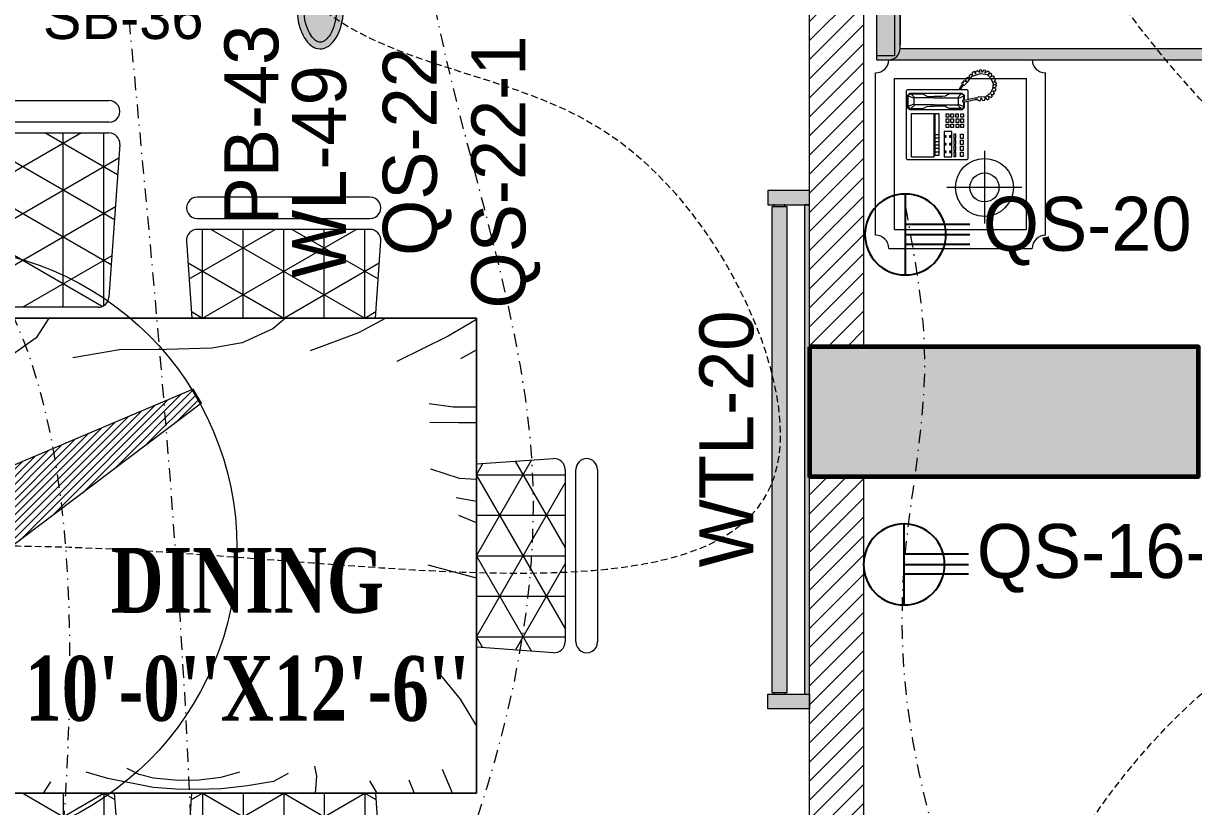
# Model space of a CAD drawing. Header units: inches. Extents: x 109699 to 44449955, y -10987 to 15824140.
# Drawn here: x 196299.9 to 196408.2, y -3519.6 to -3447 of the extents above; entities that cross this region are included whole.
import ezdxf

# ---------------------------------------------------------------- set-up
doc = ezdxf.new("R2010")
doc.units = ezdxf.units.IN
doc.header["$LTSCALE"] = 5
doc.header["$MEASUREMENT"] = 0
doc.linetypes.add('DASHDOT', pattern=[1, 0.5, -0.25, 0, -0.25])
doc.linetypes.add('DASHED2', pattern=[0.375, 0.25, -0.125])
doc.layers.get('0').update_dxf_attribs({"color": 123})
for name, color, linetype, lineweight in [('@NORMAL', 7, 'Continuous', 5), ('AC In', 244, 'DASHED2', 30), ('cloumn', 253, 'Continuous', 60), ('E-CF-Ceiling-Fan', 30, 'Continuous', 13), ('E-Con-Point', 5, 'DASHED2', 13), ('E-PB-Socket-5A', 203, 'Continuous', 13), ('E-QS-Socket-15A', 1, 'Continuous', 9), ('E-SB-Switch-Board', 106, 'Continuous', 18), ('E-WL-Wall-Light', 232, 'Continuous', 15), ('E-WTL-Wall-Tube-Light', 6, 'Continuous', 15), ('ha', 252, 'Continuous', 5), ('QS For edit', 139, 'Continuous', 35), ('SB', 1, 'DASHDOT', 20), ('WALL-1', 8, 'Continuous', 9)]:
    doc.layers.add(name, color=color, linetype=linetype, lineweight=lineweight)
doc.layers.add('FURNITUR', color=7, linetype='Continuous', lineweight=5, true_color=0xe8e8e8)
doc.layers.add('T', color=8, linetype='Continuous')
doc.styles.get("Standard").update_dxf_attribs({"font": 'times.ttf'})
doc.styles.add('style2', font='ARIALN.TTF', dxfattribs={"width": 0.75, "height": 3})

# ---------------------------------------------------------------- blocks, each defined once
blk = doc.blocks.new('coloumn-01')
at = {"layer": 'ha'}
h = blk.add_hatch(dxfattribs=at)
h.set_pattern_fill('AR-CONC', color=256, scale=0.5)
h.set_pattern_definition([(50, (0, 0), (3.586300913, -0.313760675), [0.375, -4.125]), (355, (0, 0), (-0.693756668, 3.7609606685), [0.3, -3.3]), (100.45144446, (0.299, -0.026), (2.8925442336, 3.447199955), [0.31870096, -3.50571056]), (46.1842, (0, 1), (5.336206653, -0.827596404), [0.5625, -6.1875]), (96.6356355, (0.4447, 0.931), (4.673309728, 4.870593004), [0.47805171, -5.2585688]), (351.184164, (0, 1), (4.673309725, 4.870593001), [0.45, -4.950000005]), (21, (0.5, 0.75), (2.9845352606, -2.0130944533), [0.375, -4.125]), (326, (0.5, 0.75), (1.2165766596, 3.625750225), [0.3, -3.3]), (71.45144474, (0.7487, 0.5822), (4.2011118836, 1.612655764), [0.31870095, -3.50571056]), (37.5, (0, 0), (0.0607992766, 1.66446926916), [0, -3.26, 0, -3.35, 0, -3.3125]), (7.5, (0, 0), (1.3153476872, 1.9720585594), [0, -1.91, 0, -3.185, 0, -1.2625]), (327.5, (-1.115, 0), (2.66911218086, -0.1127743587), [0, -1.25, 0, -3.9, 0, -5.175]), (317.5, (-1.615, 0), (2.9159308467, 0.5005249117), [0, -1.625, 0, -2.59, 0, -3.675])])
h.paths.add_polyline_path([(32128.45, -2546319.05), (32092.45, -2546319.05), (32092.45, -2546331.05), (32128.45, -2546331.05)])
h.paths.add_polyline_path([(32128.45, -2546617.13), (32098.45, -2546617.13), (32098.45, -2546629.13), (32128.45, -2546629.13)])
h.paths.add_polyline_path([(31978.52, -2546605.13), (31966.52, -2546605.13), (31966.52, -2546635.13), (31978.52, -2546635.13)])
h.paths.add_polyline_path([(31821.2, -2546605.13), (31809.2, -2546605.13), (31809.2, -2546635.13), (31821.2, -2546635.13)])
h.paths.add_polyline_path([(31689.2, -2546611.13), (31677.2, -2546611.13), (31677.2, -2546635.13), (31689.2, -2546635.13)])
h.paths.add_polyline_path([(31417.2, -2546611.13), (31405.2, -2546611.13), (31405.2, -2546635.13), (31417.2, -2546635.13)])
h.paths.add_polyline_path([(31435.2, -2546415.35), (31405.2, -2546415.35), (31405.2, -2546427.35), (31435.2, -2546427.35)])
h.paths.add_polyline_path([(31633.75, -2546415.35), (31603.75, -2546415.35), (31603.75, -2546427.35), (31633.75, -2546427.35)])
h.paths.add_polyline_path([(31821.2, -2546319.05), (31809.2, -2546319.05), (31809.2, -2546349.05), (31821.2, -2546349.05)])
h.paths.add_polyline_path([(31996.52, -2546319.05), (31966.52, -2546319.05), (31966.52, -2546331.05), (31996.52, -2546331.05)])
h.paths.add_polyline_path([(31581.75, -2546291.05), (31541.75, -2546291.05), (31541.75, -2546301.05), (31581.75, -2546301.05)])
h.paths.add_polyline_path([(31485.75, -2546261.05), (31475.75, -2546261.05), (31475.75, -2546301.05), (31485.75, -2546301.05)])
h.paths.add_polyline_path([(31581.75, -2546206.05), (31521.75, -2546206.05), (31521.75, -2546216.05), (31581.75, -2546216.05)])
h.paths.add_polyline_path([(31435.2, -2546206.05), (31405.2, -2546206.05), (31405.2, -2546218.05), (31435.2, -2546218.05)])
h.paths.add_polyline_path([(31435.2, -2546094.05), (31405.2, -2546094.05), (31405.2, -2546106.05), (31435.2, -2546106.05)])
h.paths.add_polyline_path([(31583.75, -2546094.05), (31547.75, -2546094.05), (31547.75, -2546106.05), (31583.75, -2546106.05)])
h.paths.add_polyline_path([(31775.41, -2546094.05), (31763.41, -2546094.05), (31763.41, -2546124.05), (31775.41, -2546124.05)])
h.paths.add_polyline_path([(32059.8, -2546094.05), (32047.8, -2546094.05), (32047.8, -2546124.05), (32059.8, -2546124.05)])
h.paths.add_polyline_path([(32058.07, -2545913.63), (32028.07, -2545913.63), (32028.07, -2545925.63), (32058.07, -2545925.63)])
h.paths.add_polyline_path([(32048.07, -2545722.71), (32036.07, -2545722.71), (32036.07, -2545746.71), (32048.07, -2545746.71)])
h.paths.add_polyline_path([(31799.41, -2545913.63), (31763.41, -2545913.63), (31763.41, -2545925.63), (31799.41, -2545925.63)])
h.paths.add_polyline_path([(31591.54, -2545945.05), (31561.31, -2545945.05), (31561.31, -2545957.05), (31591.54, -2545957.05)])
h.paths.add_polyline_path([(31435.2, -2545945.05), (31405.2, -2545945.05), (31405.2, -2545957.05), (31435.2, -2545957.05)])
h.paths.add_polyline_path([(31429.2, -2545715.38), (31405.2, -2545715.38), (31405.2, -2545727.38), (31429.2, -2545727.38)])
h.paths.add_polyline_path([(31605.54, -2545715.38), (31581.54, -2545715.38), (31581.54, -2545727.38), (31605.54, -2545727.38)])
h.paths.add_polyline_path([(31775.41, -2545711.61), (31763.41, -2545711.61), (31763.41, -2545735.61), (31775.41, -2545735.61)])
at = {"layer": 'cloumn', "elevation": -16.7}
blk.add_lwpolyline([(31763.41, -2545913.63), (31763.41, -2545925.63), (31799.41, -2545925.63), (31799.41, -2545913.63)], close=True, dxfattribs=at)
blk = doc.blocks.new('vfdcx')
at = {"layer": 'FURNITUR', "lineweight": 0}
for points in [[(104135, -19120.3), (104970, -19120.3, 0.414214), (105000, -19090.3), (105000, -19090.3), (105000, -19058.5), (104983.9, -19058.5), (104983.9, -19105.3), (103280, -19105.3), (103280, -19058.5), (103270, -19058.5), (103270, -19090.3, 0.414215), (103300, -19120.3), (103300, -19120.3)], [(103280, -19058.5), (103280, -19105.3), (104983.9, -19105.3), (104983.9, -19058.5)]]:
    blk.add_hatch(color=256, dxfattribs=at).paths.add_polyline_path(points)
at = {"layer": 'FURNITUR'}
blk.add_hatch(color=256, dxfattribs=at).paths.add_polyline_path([(103350, -21058.5, -0.414214), (103300, -21008.5), (103300, -19120.3, -0.414214), (103270, -19090.3), (103270, -19470.3), (103270, -21088.5), (105000, -21088.5), (105000, -19470.9, 0.000054), (105000, -19470.9), (105000, -19090.9, -0.407651), (104970, -19120.3), (104970, -19700.2), (104974.8, -19698.6), (104970, -19701.1), (104970, -21008.5, -0.414214), (104920, -21058.5)])
for p, q in [((102805, -19055.3), (103235, -19055.3)), ((103270, -19058.5), (103270, -21088.5)), ((103280, -19105.3), (103280, -19058.5)), ((102770, -19090.3), (102770, -19470.3)), ((103270, -19090.3), (103270, -19470.3)), ((102820, -19105.3), (103220, -19105.3)), ((102820, -19105.3), (102820, -19455.3)), ((103220, -19105.3), (103220, -19455.3)), ((103300, -19120.3), (103300, -21008.5)), ((103007.7, -19137.3), (103005.4, -19139.6)), ((103005.4, -19139.6), (103005.4, -19297.3)), ((103007.7, -19137.3), (103188.3, -19137.3)), ((103012.3, -19149.9), (103012.3, -19210.5)), ((103126.6, -19149.9), (103012.3, -19149.9)), ((103126.6, -19210.5), (103126.6, -19149.9)), ((103136.9, -19146.5), (103141.5, -19140.8)), ((103136.9, -19284.8), (103136.9, -19146.5)), ((103141.5, -19144.2), (103140.3, -19148.8)), ((103140.3, -19148.8), (103140.3, -19179.6)), ((103140.3, -19148.8), (103150.6, -19159)), ((103141.5, -19140.8), (103175.8, -19140.8)), ((103146, -19141.9), (103141.5, -19144.2)), ((103146, -19141.9), (103173.5, -19141.9)), ((103151.8, -19156.8), (103146, -19141.9)), ((103150.6, -19159), (103151.8, -19156.8)), ((103167.8, -19156.8), (103151.8, -19156.8)), ((103167.8, -19156.8), (103173.5, -19141.9)), ((103168.9, -19159), (103167.8, -19156.8)), ((103179.2, -19148.8), (103168.9, -19159)), ((103173.5, -19141.9), (103178, -19144.2)), ((103175.8, -19140.8), (103181.5, -19146.5)), ((103178, -19144.2), (103179.2, -19148.8)), ((103179.2, -19148.8), (103179.2, -19179.6)), ((103181.5, -19146.5), (103181.5, -19283.6)), ((103188.3, -19137.3), (103190.6, -19139.6)), ((103190.6, -19139.6), (103190.6, -19297.3)), ((103140.3, -19179.6), (103142.6, -19185.3)), ((103142.6, -19185.3), (103146, -19191)), ((103150.6, -19210.5), (103150.6, -19159)), ((103168.9, -19210.5), (103168.9, -19159)), ((103176.9, -19185.3), (103173.5, -19191)), ((103179.2, -19179.6), (103176.9, -19185.3)), ((103012.3, -19210.5), (103126.6, -19210.5)), ((103016.9, -19212.8), (103016.9, -19224.2)), ((103126.6, -19212.8), (103016.9, -19212.8)), ((103026, -19212.8), (103026, -19224.2)), ((103035.2, -19212.8), (103035.2, -19224.2)), ((103044.3, -19212.8), (103044.3, -19224.2)), ((103053.5, -19212.8), (103053.5, -19224.2)), ((103062.6, -19212.8), (103062.6, -19224.2)), ((103071.7, -19212.8), (103071.7, -19224.2)), ((103126.6, -19224.2), (103126.6, -19212.8)), ((103146, -19191), (103147.2, -19199.1)), ((103147.2, -19199.1), (103147.2, -19210.5)), ((103147.2, -19232.2), (103147.2, -19210.5)), ((103150.6, -19210.5), (103150.6, -19272.2)), ((103168.9, -19210.5), (103168.9, -19272.2)), ((103173.5, -19191), (103172.3, -19199.1)), ((103172.3, -19199.1), (103172.3, -19210.5)), ((103172.3, -19232.2), (103172.3, -19210.5)), ((102931.5, -19442.7), (102931.5, -19244.6)), ((103012.3, -19236.8), (103012.3, -19257.3)), ((103079.7, -19236.8), (103012.3, -19236.8)), ((103016.9, -19224.2), (103126.6, -19224.2)), ((103023.7, -19239.1), (103023.7, -19242.5)), ((103027.2, -19239.1), (103023.7, -19239.1)), ((103023.7, -19242.5), (103027.2, -19242.5)), ((103027.2, -19242.5), (103027.2, -19239.1)), ((103047.7, -19239.1), (103044.3, -19239.1)), ((103044.3, -19239.1), (103044.3, -19242.5)), ((103044.3, -19242.5), (103047.7, -19242.5)), ((103047.7, -19242.5), (103047.7, -19239.1)), ((103068.3, -19239.1), (103064.9, -19239.1)), ((103064.9, -19239.1), (103064.9, -19242.5)), ((103064.9, -19242.5), (103068.3, -19242.5)), ((103068.3, -19242.5), (103068.3, -19239.1)), ((103079.7, -19257.3), (103079.7, -19236.8)), ((103090, -19249.3), (103090, -19242.5)), ((103090, -19242.5), (103099.2, -19242.5)), ((103099.2, -19249.3), (103090, -19249.3)), ((103099.2, -19242.5), (103099.2, -19249.3)), ((103103.7, -19242.5), (103112.9, -19242.5)), ((103103.7, -19249.3), (103103.7, -19242.5)), ((103112.9, -19249.3), (103103.7, -19249.3)), ((103112.9, -19242.5), (103112.9, -19249.3)), ((103117.5, -19249.3), (103117.5, -19242.5)), ((103117.5, -19242.5), (103126.6, -19242.5)), ((103126.6, -19249.3), (103117.5, -19249.3)), ((103126.6, -19242.5), (103126.6, -19249.3)), ((103140.3, -19251.6), (103142.6, -19245.9)), ((103142.6, -19245.9), (103146, -19240.2)), ((103146, -19240.2), (103147.2, -19232.2)), ((103173.5, -19240.2), (103172.3, -19232.2)), ((103176.9, -19245.9), (103173.5, -19240.2)), ((103179.2, -19251.6), (103176.9, -19245.9)), ((103012.3, -19257.3), (103079.7, -19257.3)), ((103013.4, -19263.1), (103013.4, -19267.6)), ((103024.9, -19263.1), (103013.4, -19263.1)), ((103013.4, -19267.6), (103024.9, -19267.6)), ((103013.4, -19280.2), (103024.9, -19280.2)), ((103013.4, -19287.1), (103013.4, -19280.2)), ((103023.7, -19251.6), (103023.7, -19255.1)), ((103027.2, -19251.6), (103023.7, -19251.6)), ((103023.7, -19255.1), (103027.2, -19255.1)), ((103024.9, -19267.6), (103024.9, -19263.1)), ((103024.9, -19280.2), (103024.9, -19287.1)), ((103027.2, -19255.1), (103027.2, -19251.6)), ((103029.5, -19263.1), (103029.5, -19267.6)), ((103040.9, -19263.1), (103029.5, -19263.1)), ((103029.5, -19267.6), (103040.9, -19267.6)), ((103029.5, -19287.1), (103029.5, -19280.2)), ((103029.5, -19280.2), (103040.9, -19280.2)), ((103040.9, -19267.6), (103040.9, -19263.1)), ((103040.9, -19280.2), (103040.9, -19287.1)), ((103047.7, -19251.6), (103044.3, -19251.6)), ((103044.3, -19251.6), (103044.3, -19255.1)), ((103044.3, -19255.1), (103047.7, -19255.1)), ((103045.5, -19263.1), (103045.5, -19267.6)), ((103056.9, -19263.1), (103045.5, -19263.1)), ((103045.5, -19267.6), (103056.9, -19267.6)), ((103045.5, -19280.2), (103056.9, -19280.2)), ((103045.5, -19287.1), (103045.5, -19280.2)), ((103047.7, -19255.1), (103047.7, -19251.6)), ((103056.9, -19267.6), (103056.9, -19263.1)), ((103056.9, -19280.2), (103056.9, -19287.1)), ((103072.9, -19263.1), (103061.5, -19263.1)), ((103061.5, -19263.1), (103061.5, -19267.6)), ((103061.5, -19267.6), (103072.9, -19267.6)), ((103061.5, -19287.1), (103061.5, -19280.2)), ((103061.5, -19280.2), (103072.9, -19280.2)), ((103068.3, -19251.6), (103064.9, -19251.6)), ((103064.9, -19251.6), (103064.9, -19255.1)), ((103064.9, -19255.1), (103068.3, -19255.1)), ((103068.3, -19255.1), (103068.3, -19251.6)), ((103072.9, -19267.6), (103072.9, -19263.1)), ((103072.9, -19280.2), (103072.9, -19287.1)), ((103090, -19261.9), (103090, -19255.1)), ((103090, -19255.1), (103099.2, -19255.1)), ((103099.2, -19261.9), (103090, -19261.9)), ((103090, -19275.6), (103090, -19268.8)), ((103090, -19268.8), (103099.2, -19268.8)), ((103099.2, -19275.6), (103090, -19275.6)), ((103090, -19288.2), (103090, -19281.3)), ((103090, -19281.3), (103099.2, -19281.3)), ((103099.2, -19255.1), (103099.2, -19261.9)), ((103099.2, -19268.8), (103099.2, -19275.6)), ((103099.2, -19281.3), (103099.2, -19288.2)), ((103103.7, -19261.9), (103103.7, -19255.1)), ((103103.7, -19255.1), (103112.9, -19255.1)), ((103112.9, -19261.9), (103103.7, -19261.9)), ((103103.7, -19268.8), (103112.9, -19268.8)), ((103103.7, -19275.6), (103103.7, -19268.8)), ((103112.9, -19275.6), (103103.7, -19275.6)), ((103103.7, -19288.2), (103103.7, -19281.3)), ((103103.7, -19281.3), (103112.9, -19281.3)), ((103112.9, -19255.1), (103112.9, -19261.9)), ((103112.9, -19268.8), (103112.9, -19275.6)), ((103112.9, -19281.3), (103112.9, -19288.2)), ((103117.5, -19261.9), (103117.5, -19255.1)), ((103117.5, -19255.1), (103126.6, -19255.1)), ((103126.6, -19261.9), (103117.5, -19261.9)), ((103117.5, -19267.6), (103126.6, -19267.6)), ((103117.5, -19274.5), (103117.5, -19267.6)), ((103126.6, -19274.5), (103117.5, -19274.5)), ((103117.5, -19281.3), (103126.6, -19281.3)), ((103117.5, -19288.2), (103117.5, -19281.3)), ((103126.6, -19255.1), (103126.6, -19261.9)), ((103126.6, -19267.6), (103126.6, -19274.5)), ((103126.6, -19281.3), (103126.6, -19288.2)), ((103140.3, -19282.5), (103140.3, -19251.6)), ((103140.3, -19282.5), (103150.6, -19272.2)), ((103151.8, -19274.5), (103146, -19289.3)), ((103150.6, -19272.2), (103151.8, -19274.5)), ((103167.8, -19274.5), (103151.8, -19274.5)), ((103168.9, -19272.2), (103167.8, -19274.5)), ((103167.8, -19274.5), (103173.5, -19289.3)), ((103179.2, -19282.5), (103168.9, -19272.2)), ((103179.2, -19282.5), (103179.2, -19251.6)), ((103197.5, -19279.3), (103190.6, -19276.8)), ((103190.6, -19281.3), (103195.7, -19282.8)), ((103200.7, -19282.5), (103197.5, -19279.3)), ((103005.4, -19297.3), (103007.7, -19299.6)), ((103159.7, -19299.6), (103007.7, -19299.6)), ((103024.9, -19287.1), (103013.4, -19287.1)), ((103040.9, -19287.1), (103029.5, -19287.1)), ((103056.9, -19287.1), (103045.5, -19287.1)), ((103072.9, -19287.1), (103061.5, -19287.1)), ((103099.2, -19288.2), (103090, -19288.2)), ((103112.9, -19288.2), (103103.7, -19288.2)), ((103126.6, -19288.2), (103117.5, -19288.2)), ((103142.6, -19290.5), (103136.9, -19284.8)), ((103141.5, -19287.1), (103140.3, -19282.5)), ((103146, -19289.3), (103141.5, -19287.1)), ((103158.7, -19290.5), (103142.6, -19290.5)), ((103146, -19289.3), (103158.7, -19289.3)), ((103162, -19285.9), (103158.6, -19285.9)), ((103158.6, -19285.9), (103158.8, -19295.8)), ((103158.8, -19295.8), (103161.5, -19307.3)), ((103161.5, -19307.3), (103164.3, -19318.2)), ((103162.7, -19295.1), (103162, -19285.9)), ((103162.3, -19289.3), (103173.5, -19289.3)), ((103175.8, -19290.5), (103162.4, -19290.5)), ((103164.3, -19302.5), (103162.7, -19295.1)), ((103188.3, -19299.6), (103163.7, -19299.6)), ((103167.1, -19313.4), (103164.3, -19302.5)), ((103173.5, -19289.3), (103178, -19287.1)), ((103181.5, -19283.6), (103175.8, -19290.5)), ((103178, -19287.1), (103179.2, -19282.5)), ((103190.6, -19297.3), (103188.3, -19299.6)), ((103195.7, -19282.8), (103200.3, -19286.4)), ((103200.3, -19286.4), (103201.5, -19288)), ((103203.1, -19284.8), (103200.7, -19282.5)), ((103201.5, -19288), (103203.9, -19287.8)), ((103203.9, -19287.8), (103201.5, -19290.2)), ((103201.5, -19290.2), (103210.8, -19298.5)), ((103207.3, -19283.2), (103203.1, -19284.8)), ((103209.4, -19285.2), (103207.3, -19283.2)), ((103207.7, -19288.6), (103209.4, -19285.2)), ((103210.6, -19286.4), (103207.7, -19288.6)), ((103213.6, -19289.6), (103210.6, -19286.4)), ((103210.8, -19298.5), (103225.9, -19311.4)), ((103211.2, -19296.2), (103213.6, -19289.6)), ((103217.4, -19293), (103211.2, -19296.2)), ((103222.6, -19298.1), (103217.4, -19293)), ((103221.4, -19305.3), (103222.6, -19298.1)), ((103226.7, -19302.1), (103221.4, -19305.3)), ((103226.1, -19311.7), (103233.7, -19333.5)), ((103231.1, -19306.7), (103226.7, -19302.1)), ((103229.3, -19311.8), (103231.1, -19306.7)), ((103236.3, -19311.1), (103229.3, -19311.7)), ((103238.3, -19318), (103236.3, -19311.1)), ((103162.2, -19328.2), (103161.8, -19333.7)), ((103161.8, -19333.7), (103168.5, -19334.9)), ((103168.5, -19334.9), (103162, -19338.8)), ((103162, -19338.8), (103162.5, -19345.1)), ((103164.8, -19325.6), (103162.2, -19328.2)), ((103164.3, -19318.2), (103164.1, -19324.2)), ((103164.1, -19324.2), (103164.8, -19325.6)), ((103167.8, -19318.9), (103167.1, -19313.4)), ((103167.6, -19324.9), (103167.8, -19318.9)), ((103171.7, -19327.9), (103167.6, -19324.9)), ((103170.8, -19333.3), (103171.7, -19327.9)), ((103172, -19347.9), (103170.8, -19333.3)), ((103233.7, -19333.5), (103230.5, -19350.9)), ((103231.6, -19320.5), (103238.3, -19318)), ((103239, -19320.3), (103231.6, -19320.5)), ((103235.8, -19330.3), (103240.7, -19325.6)), ((103242, -19330.3), (103235.8, -19330.3)), ((103236, -19338.1), (103243.2, -19336)), ((103242, -19341.6), (103236, -19338.1)), ((103240.7, -19325.6), (103239, -19320.3)), ((103241.1, -19346.2), (103242, -19341.6)), ((103243.2, -19336), (103242, -19330.3)), ((103028.3, -19343.9), (102836.2, -19343.9)), ((103162.5, -19345.1), (103169.9, -19345.8)), ((103169.9, -19345.8), (103163.4, -19350.9)), ((103163.4, -19350.9), (103166.4, -19356.2)), ((103166.4, -19356.2), (103173.3, -19354.8)), ((103173.3, -19354.8), (103170.1, -19361.3)), ((103170.1, -19361.3), (103173.6, -19365.4)), ((103180.7, -19359), (103172, -19347.9)), ((103173.6, -19365.4), (103178.9, -19361.5)), ((103178.9, -19361.5), (103178, -19367.8)), ((103178, -19367.8), (103182.4, -19370.5)), ((103193, -19365.4), (103180.7, -19359)), ((103182.4, -19370.5), (103187.9, -19365.9)), ((103187.9, -19365.9), (103187.2, -19373.5)), ((103187.2, -19373.5), (103192.1, -19374.9)), ((103192.1, -19374.9), (103195.1, -19368.7)), ((103206.9, -19366.6), (103193, -19365.4)), ((103195.1, -19368.7), (103197.9, -19374.9)), ((103201.8, -19375.4), (103203.4, -19368.7)), ((103203.4, -19368.7), (103206, -19376.1)), ((103220.3, -19360.8), (103206.9, -19366.6)), ((103210.4, -19374.9), (103210.6, -19368.7)), ((103210.6, -19368.7), (103215.9, -19373.3)), ((103215.9, -19373.3), (103219.6, -19371.5)), ((103219.6, -19371.5), (103218.9, -19364.5)), ((103218.9, -19364.5), (103223.8, -19370.5)), ((103230.5, -19350.9), (103220.3, -19360.8)), ((103223.8, -19370.5), (103227.5, -19367.3)), ((103227.5, -19367.3), (103224.7, -19361)), ((103224.7, -19361), (103231.2, -19363.8)), ((103230.9, -19354.8), (103237.6, -19356.9)), ((103234.2, -19361), (103230.9, -19354.8)), ((103231.2, -19363.8), (103234.2, -19361)), ((103239.5, -19352.3), (103233.9, -19346)), ((103233.9, -19346), (103241.1, -19346.2)), ((103237.6, -19356.9), (103239.5, -19352.3)), ((103197.9, -19374.9), (103201.8, -19375.4)), ((103206, -19376.1), (103210.4, -19374.9)), ((102820, -19455.3), (103220, -19455.3)), ((102805, -19505.3), (103235, -19505.3))]:
    blk.add_line(p, q, dxfattribs=at)
at = {"layer": 'FURNITUR', "lineweight": 0}
for p, q in [((103270, -19058.5), (105000, -19058.5)), ((103280, -19058.5), (104983.9, -19058.5)), ((104983.9, -19105.3), (103280, -19105.3)), ((103300, -19120.3), (104135, -19120.3)), ((104135, -19120.3), (103309.6, -19120.3))]:
    blk.add_line(p, q, dxfattribs=at)
at = {"layer": 'FURNITUR'}
for radius in [76.8, 38.4]:
    blk.add_circle((102931.5, -19343.9), radius, dxfattribs=at)
for centre, radius, start, end in [((102770, -19055.3), 35, 270, 0), ((103270, -19055.3), 35, 180, 270), ((103300, -19090.3), 30, 180, 270), ((102770, -19505.3), 35, 0, 90), ((103270, -19505.3), 35, 90, 180)]:
    blk.add_arc(centre, radius, start, end, dxfattribs=at)
blk = doc.blocks.new('vbhgytr')
at = {"layer": 'FURNITUR'}
for p, q in [((143605.12, 661.81), (143621.11, 661.81)), ((143621.11, 659.81), (143605.12, 659.81)), ((143618.57, 658.81), (143604.62, 650.76)), ((143605.12, 658.81), (143621.11, 658.81)), ((143621.62, 650.76), (143607.67, 658.81)), ((143621.91, 654.92), (143615.17, 658.81)), ((143616.87, 642.67), (143616.87, 658.81)), ((143620.62, 642.81), (143620.62, 658.81)), ((143622.11, 657.74), (143621.11, 643.6)), ((143621.32, 646.59), (143604.22, 656.47)), ((143622.02, 656.47), (143604.91, 646.59)), ((143645.27, 652.88), (143629.29, 652.88)), ((143620.49, 642.75), (143604.53, 651.96)), ((143621.7, 651.96), (143605.74, 642.75)), ((143629.29, 650.88), (143645.27, 650.88)), ((143628.54, 645.29), (143636.5, 649.88)), ((143645.27, 649.88), (143629.29, 649.88)), ((143629.78, 641.67), (143629.78, 649.88)), ((143629.78, 641.67), (143644, 649.88)), ((143630.56, 649.88), (143644.78, 641.67)), ((143633.53, 641.67), (143633.53, 649.88)), ((143637.28, 641.67), (143637.28, 649.88)), ((143638.06, 649.88), (143646.02, 645.29)), ((143641.03, 641.67), (143641.03, 649.88)), ((143644.78, 641.67), (143644.78, 649.88)), ((143628.29, 648.81), (143628.79, 641.67)), ((143645.77, 641.67), (143646.27, 648.81)), ((143621.38, 647.44), (143613.12, 642.67)), ((143628.43, 646.78), (143637.28, 641.67)), ((143637.28, 641.67), (143646.13, 646.78)), ((143620.11, 642.67), (143606.12, 642.67)), ((143655.12, 641.67), (143571.12, 641.67)), ((143571.12, 641.67), (143655.12, 641.67)), ((143615.53, 641.67), (143614.37, 639.84)), ((143628.75, 642.27), (143629.78, 641.67)), ((143628.79, 641.67), (143645.77, 641.67)), ((143628.79, 641.67), (143645.77, 641.67)), ((143637.45, 641.67), (143636.28, 640.68)), ((143644.25, 640.33), (143646.71, 641.67)), ((143644.78, 641.67), (143645.81, 642.27)), ((143655.12, 641.54), (143652.52, 639.99)), ((143655.12, 597.67), (143655.12, 641.67)), ((143655.12, 641.67), (143655.12, 597.67)), ((143636.28, 640.68), (143633.45, 639.38)), ((143639.75, 638.66), (143644.25, 640.33)), ((143614.37, 639.84), (143612.01, 638.17)), ((143633.45, 639.38), (143630.62, 638.87)), ((143652.52, 639.99), (143647.75, 637.65)), ((143622.08, 638.72), (143617.75, 637.99)), ((143626.41, 638.76), (143622.08, 638.72)), ((143630.62, 638.87), (143626.41, 638.76)), ((143653.69, 637.94), (143655.12, 638.74)), ((143650.74, 633.76), (143652.96, 633.44)), ((143652.96, 633.44), (143655.12, 633.44)), ((143650.81, 632.04), (143653.46, 631.99)), ((143653.46, 631.99), (143655.12, 631.99)), ((143655.12, 628.16), (143662.26, 628.66)), ((143655.12, 619.67), (143660.22, 628.52)), ((143663.33, 620.45), (143658.73, 628.41)), ((143653.57, 626.81), (143650.89, 627.69)), ((143655.12, 627.17), (143655.71, 628.2)), ((143655.12, 611.19), (143655.12, 628.16)), ((143655.12, 611.19), (143655.12, 628.16)), ((143663.33, 627.66), (143663.33, 611.68)), ((143664.33, 611.68), (143664.33, 627.66)), ((143666.33, 627.66), (143666.33, 611.68)), ((143655.12, 626.71), (143653.57, 626.81)), ((143655.12, 627.17), (143663.33, 627.17)), ((143663.33, 612.95), (143655.12, 627.17)), ((143655.12, 612.17), (143663.33, 626.4)), ((143655.12, 624.68), (143653.26, 625.03)), ((143655.12, 622.71), (143653.49, 623.4)), ((143655.12, 623.42), (143663.33, 623.42)), ((143655.12, 619.67), (143663.33, 619.67)), ((143660.22, 610.83), (143655.12, 619.67)), ((143655.12, 617.6), (143650.65, 618.8)), ((143658.73, 610.93), (143663.33, 618.9)), ((143655.12, 615.92), (143663.33, 615.92)), ((143655.12, 612.17), (143663.33, 612.17)), ((143655.71, 611.14), (143655.12, 612.17)), ((143662.26, 610.68), (143655.12, 611.19)), ((143651.79, 608.62), (143653.63, 606.38)), ((143653.63, 606.38), (143655.12, 603.89)), ((143640.14, 600.17), (143640.32, 599.25)), ((143621, 599.03), (143619, 599.63)), ((143625.21, 598.19), (143621, 599.03)), ((143623.89, 599.42), (143622.79, 599.95)), ((143625.22, 599.08), (143623.89, 599.42)), ((143627.49, 598.84), (143625.22, 599.08)), ((143631.46, 599.12), (143629.46, 598.87)), ((143633.19, 599.62), (143631.46, 599.12)), ((143637.7, 599.49), (143636.34, 598.75)), ((143640.32, 599.25), (143640.18, 597.67)), ((143652.9, 597.67), (143651.99, 599.88)), ((143615.04, 597.67), (143615.74, 598.73)), ((143627.3, 598.05), (143625.21, 598.19)), ((143629.23, 598.03), (143627.3, 598.05)), ((143629.46, 598.87), (143627.49, 598.84)), ((143631.53, 598.08), (143629.23, 598.03)), ((143633.92, 598.35), (143631.53, 598.08)), ((143636.34, 598.75), (143633.92, 598.35)), ((143645.93, 597.67), (143645.26, 598.83)), ((143648.87, 598.92), (143649.36, 597.67)), ((143571.12, 597.67), (143655.12, 597.67)), ((143655.12, 597.67), (143571.12, 597.67)), ((143604.63, 597.67), (143621.6, 597.67)), ((143604.63, 597.67), (143621.6, 597.67)), ((143606.39, 589.46), (143620.62, 597.67)), ((143613.12, 597.67), (143621.96, 592.56)), ((143616.87, 597.67), (143616.87, 589.46)), ((143620.62, 597.67), (143620.62, 589.46)), ((143620.62, 597.67), (143621.65, 597.08)), ((143621.6, 597.67), (143622.11, 590.53)), ((143628.29, 590.53), (143628.79, 597.67)), ((143628.43, 592.56), (143637.28, 597.67)), ((143628.75, 597.08), (143629.78, 597.67)), ((143628.79, 597.67), (143645.77, 597.67)), ((143628.79, 597.67), (143645.77, 597.67)), ((143629.78, 597.67), (143629.78, 589.46)), ((143629.78, 597.67), (143644, 589.46)), ((143630.56, 589.46), (143644.78, 597.67)), ((143633.53, 597.67), (143633.53, 589.46)), ((143637.28, 597.67), (143637.28, 589.46)), ((143637.28, 597.67), (143646.13, 592.56)), ((143641.03, 597.67), (143641.03, 589.46)), ((143644.78, 597.67), (143644.78, 589.46)), ((143644.78, 597.67), (143645.81, 597.08)), ((143645.77, 597.67), (143646.27, 590.53))]:
    blk.add_line(p, q, dxfattribs=at)
for centre, major_axis, start_param, end_param in [((143621.11, 660.81), (-0.707, 0.707), 2.356194, 5.497787), ((143621.11, 657.81), (-0.707, 0.707), 3.856699, 5.497787), ((143629.29, 651.88), (0.707, 0.707), 0.785398, 3.926991), ((143645.27, 651.88), (-0.707, 0.707), 2.356194, 5.497787), ((143629.29, 648.88), (-0.707, 0.707), -0.785398, 0.85569), ((143645.27, 648.88), (-0.707, 0.707), 3.856699, 5.497787), ((143620.11, 643.67), (-0.707, 0.707), 2.356194, 3.850219), ((143662.33, 627.66), (0.707, 0.707), 5.497787, 7.138876), ((143665.33, 627.66), (-0.707, 0.707), 3.926991, 7.068583), ((143662.33, 611.68), (0.707, 0.707), 3.856699, 5.497787), ((143665.33, 611.68), (0.707, 0.707), 2.356194, 5.497787)]:
    blk.add_ellipse(centre, major_axis=major_axis, ratio=1, start_param=start_param, end_param=end_param, dxfattribs=at)
blk = doc.blocks.new('A$C7D2A24B3')
at = {"lineweight": 25}
for p, q in [((9.86, 11.02), (9.86, 3.51)), ((9.86, 8.14), (15.82, 8.14)), ((9.86, 7.27), (15.82, 7.27)), ((9.86, 6.29), (15.82, 6.29))]:
    blk.add_line(p, q, dxfattribs=at)
blk.add_circle((9.86, 7.26), 3.75, dxfattribs=at)
blk = doc.blocks.new('A$C63C712C3')
at = {"linetype": 'ByBlock', "ltscale": 0.5}
h = blk.add_hatch(color=256, dxfattribs=at)
h.dxf.hatch_style = 1
h.paths.add_polyline_path([(35.5, 102.6), (0, 102.6), (0, 0), (35.5, 0)])
h.paths.add_polyline_path([(1235.5, 102.6), (35.5, 102.6), (35.5, 90.2), (1235.5, 90.2)])
h.paths.add_polyline_path([(1270.9, 102.6), (1235.5, 102.6), (1235.5, 0), (1270.9, 0)])
h = blk.add_hatch(color=256, dxfattribs=at)
h.dxf.hatch_style = 1
h.set_gradient(color1=(255, 255, 0), rotation=269, name='CYLINDER')
h.paths.add_polyline_path([(1230.6, 47.6), (39.8, 47.6), (39.8, 10.1), (1230.6, 10.1)])
at = {"ltscale": 2}
for p, q in [((39.8, 42), (33.8, 42)), ((1230.6, 42), (1236.6, 42)), ((39.8, 15.9), (33.8, 15.9)), ((1230.6, 15.9), (1236.6, 15.9))]:
    blk.add_line(p, q, dxfattribs=at)
for points in [[(35.5, 102.6), (0, 102.6), (0, 0), (35.5, 0)], [(35.5, 102.6), (1235.5, 102.6), (1235.5, 90.2), (35.5, 90.2)], [(1235.5, 102.6), (1270.9, 102.6), (1270.9, 0), (1235.5, 0)], [(39.8, 47.6), (1230.6, 47.6), (1230.6, 10.1), (39.8, 10.1)]]:
    blk.add_lwpolyline(points, close=True, dxfattribs=at)
blk = doc.blocks.new('E-W-LIGHT')
at = {"linetype": 'ByBlock', "ltscale": 0.5}
h = blk.add_hatch(color=256, dxfattribs=at)
h.dxf.hatch_style = 1
h.set_gradient(color1=(255, 255, 255), color2=(255, 255, 0), name='CYLINDER')
edge = h.paths.add_edge_path()
edge.add_spline(control_points=[(-96.71, 1.24), (-96.9, 1.24), (-97.09, 1.2), (-97.5, 1.06), (-97.72, 0.95), (-98.19, 0.6), (-98.44, 0.37), (-98.93, -0.21), (-99.17, -0.56), (-99.79, -1.65), (-100.14, -2.5), (-100.67, -4.39), (-100.84, -5.43), (-101, -7.58), (-100.97, -8.68), (-100.73, -10.79), (-100.5, -11.8), (-99.9, -13.59), (-99.52, -14.37), (-98.8, -15.46), (-98.46, -15.84), (-97.82, -16.37), (-97.52, -16.54), (-97.03, -16.7), (-96.83, -16.72), (-96.43, -16.7), (-96.22, -16.66), (-95.76, -16.46), (-95.51, -16.3), (-94.98, -15.85), (-94.71, -15.55), (-94.19, -14.83), (-93.93, -14.4), (-93.32, -13.1), (-93.01, -12.13), (-92.58, -10.04), (-92.46, -8.91), (-92.46, -6.65), (-92.57, -5.51), (-92.99, -3.41), (-93.3, -2.44), (-93.99, -0.95), (-94.35, -0.39), (-95.08, 0.48), (-95.44, 0.79), (-96.02, 1.11), (-96.24, 1.18), (-96.54, 1.23), (-96.62, 1.24), (-96.71, 1.24)], knot_values=[0, 0, 0, 0, 0.194198, 0.194198, 0.388396, 0.388396, 0.582593, 0.582593, 0.776791, 0.776791, 1.110217, 1.110217, 1.443642, 1.443642, 1.777067, 1.777067, 2.110493, 2.110493, 2.443918, 2.443918, 2.701496, 2.701496, 2.959074, 2.959074, 3.169612, 3.169612, 3.38015, 3.38015, 3.590688, 3.590688, 3.801226, 3.801226, 4.011764, 4.011764, 4.36014, 4.36014, 4.708517, 4.708517, 5.056894, 5.056894, 5.405271, 5.405271, 5.69308, 5.69308, 5.980888, 5.980888, 6.192897, 6.192897, 6.283185, 6.283185, 6.283185, 6.283185], degree=3, periodic=0)
at = {"layer": 'E-WL-Wall-Light', "linetype": 'ByBlock', "ltscale": 0.5}
h = blk.add_hatch(color=256, dxfattribs=at)
h.dxf.hatch_style = 1
edge = h.paths.add_edge_path()
edge.add_ellipse((-96.71, -7.74), major_axis=(0, 10.72), ratio=0.5593, start_angle=187.7377, end_angle=531.0374)
edge.add_arc((-112, -18.47), 14.36, -60.536, 0.5737, ccw=False)
edge.add_line((-104.94, -30.97), (-104.94, -33.07))
edge.add_line((-104.94, -33.07), (-88.61, -33.07))
edge.add_line((-88.61, -33.07), (-88.61, -30.97))
edge.add_arc((-81.55, -18.47), 14.36, 179.5596, 240.536, ccw=False)
edge = h.paths.add_edge_path(flags=16)
edge.add_spline(control_points=[(-96.71, 1.24), (-96.9, 1.24), (-97.09, 1.2), (-97.5, 1.06), (-97.72, 0.95), (-98.19, 0.6), (-98.44, 0.37), (-98.93, -0.21), (-99.17, -0.56), (-99.79, -1.65), (-100.14, -2.5), (-100.67, -4.39), (-100.84, -5.43), (-101, -7.58), (-100.97, -8.68), (-100.73, -10.79), (-100.5, -11.8), (-99.9, -13.59), (-99.52, -14.37), (-98.8, -15.46), (-98.46, -15.84), (-97.82, -16.37), (-97.52, -16.54), (-97.03, -16.7), (-96.83, -16.72), (-96.43, -16.7), (-96.22, -16.66), (-95.76, -16.46), (-95.51, -16.3), (-94.98, -15.85), (-94.71, -15.55), (-94.19, -14.83), (-93.93, -14.4), (-93.32, -13.1), (-93.01, -12.13), (-92.58, -10.04), (-92.46, -8.91), (-92.46, -6.65), (-92.57, -5.51), (-92.99, -3.41), (-93.3, -2.44), (-93.99, -0.95), (-94.35, -0.39), (-95.08, 0.48), (-95.44, 0.79), (-96.02, 1.11), (-96.24, 1.18), (-96.54, 1.23), (-96.62, 1.24), (-96.71, 1.24)], knot_values=[0, 0, 0, 0, 0.194198, 0.194198, 0.388396, 0.388396, 0.582593, 0.582593, 0.776791, 0.776791, 1.110217, 1.110217, 1.443642, 1.443642, 1.777067, 1.777067, 2.110493, 2.110493, 2.443918, 2.443918, 2.701496, 2.701496, 2.959074, 2.959074, 3.169612, 3.169612, 3.38015, 3.38015, 3.590688, 3.590688, 3.801226, 3.801226, 4.011764, 4.011764, 4.36014, 4.36014, 4.708517, 4.708517, 5.056894, 5.056894, 5.405271, 5.405271, 5.69308, 5.69308, 5.980888, 5.980888, 6.192897, 6.192897, 6.283185, 6.283185, 6.283185, 6.283185], degree=3, periodic=0)
for p, q in [((-104.94, -30.97), (-104.94, -33.07)), ((-104.94, -33.07), (-88.61, -33.07)), ((-88.61, -33.07), (-88.61, -30.97))]:
    blk.add_line(p, q)
at = {"linetype": 'ByBlock', "ltscale": 0.5}
for centre, start, end in [((-112, -18.47), 299.464, 0.5737), ((-81.55, -18.47), 179.4263, 240.536)]:
    blk.add_arc(centre, 14.36, start, end, dxfattribs=at)
blk.add_ellipse((-96.71, -7.74), major_axis=(0, 10.72), ratio=0.5593, start_param=3.276641, end_param=9.268351, dxfattribs=at)
blk.add_open_spline([(-96.71, 1.24), (-96.9, 1.24), (-97.09, 1.2), (-97.5, 1.06), (-97.72, 0.95), (-98.19, 0.6), (-98.44, 0.37), (-98.93, -0.21), (-99.17, -0.56), (-99.79, -1.65), (-100.14, -2.5), (-100.67, -4.39), (-100.84, -5.43), (-101, -7.58), (-100.97, -8.68), (-100.73, -10.79), (-100.5, -11.8), (-99.9, -13.59), (-99.52, -14.37), (-98.8, -15.46), (-98.46, -15.84), (-97.82, -16.37), (-97.52, -16.54), (-97.03, -16.7), (-96.83, -16.72), (-96.43, -16.7), (-96.22, -16.66), (-95.76, -16.46), (-95.51, -16.3), (-94.98, -15.85), (-94.71, -15.55), (-94.19, -14.83), (-93.93, -14.4), (-93.32, -13.1), (-93.01, -12.13), (-92.58, -10.04), (-92.46, -8.91), (-92.46, -6.65), (-92.57, -5.51), (-92.99, -3.41), (-93.3, -2.44), (-93.99, -0.95), (-94.35, -0.39), (-95.08, 0.48), (-95.44, 0.79), (-96.02, 1.11), (-96.24, 1.18), (-96.54, 1.23), (-96.62, 1.24), (-96.71, 1.24)], degree=3, knots=[0, 0, 0, 0, 0.194198, 0.194198, 0.388396, 0.388396, 0.582593, 0.582593, 0.776791, 0.776791, 1.110217, 1.110217, 1.443642, 1.443642, 1.777067, 1.777067, 2.110493, 2.110493, 2.443918, 2.443918, 2.701496, 2.701496, 2.959074, 2.959074, 3.169612, 3.169612, 3.38015, 3.38015, 3.590688, 3.590688, 3.801226, 3.801226, 4.011764, 4.011764, 4.36014, 4.36014, 4.708517, 4.708517, 5.056894, 5.056894, 5.405271, 5.405271, 5.69308, 5.69308, 5.980888, 5.980888, 6.192897, 6.192897, 6.283185, 6.283185, 6.283185, 6.283185], dxfattribs=at)
blk = doc.blocks.new('1')
at = {"layer": 'E-CF-Ceiling-Fan', "linetype": 'ByBlock', "ltscale": 0.5}
h = blk.add_hatch(dxfattribs=at)
h.set_pattern_fill('ANSI31', color=256, scale=10)
edge = h.paths.add_edge_path()
edge.add_line((209066.54, -13067.12), (209064.64, -13070.41))
edge.add_line((209064.64, -13070.41), (209110.25, -13104.88))
edge.add_ellipse((209112.02, -13101.65), major_axis=(2.6, 2.6), ratio=1, start_angle=196.3128, end_angle=268.2872)
edge.add_line((209114.54, -13104.33), (209115.48, -13102.7))
edge.add_ellipse((209130.24, -13106.24), major_axis=(10.73, 10.73), ratio=1, start_angle=88.4423, end_angle=121.489, ccw=False)
edge.add_line((209119.81, -13095.22), (209120.85, -13093.41))
edge.add_ellipse((209117.27, -13092.56), major_axis=(2.6, 2.6), ratio=1, start_angle=301.6441, end_angle=373.6185)
edge.add_line((209119.19, -13089.42), (209066.54, -13067.12))
edge = h.paths.add_edge_path()
edge.add_ellipse((209131.09, -13116.74), major_axis=(2.63, 2.63), ratio=1, start_angle=316.8297, end_angle=387.839)
edge.add_line((209132.19, -13113.18), (209130.55, -13113.22))
edge.add_ellipse((209126.3, -13098.3), major_axis=(-10.97, 10.97), ratio=1, start_angle=145.1952, end_angle=150.8744, ccw=False)
edge.add_ellipse((209126.3, -13098.3), major_axis=(-10.97, 10.97), ratio=1, start_angle=122.4337, end_angle=145.1952, ccw=False)
edge.add_ellipse((209126.3, -13098.3), major_axis=(-10.97, 10.97), ratio=1, start_angle=118.5749, end_angle=122.4337, ccw=False)
edge.add_line((209121.91, -13113.18), (209119.57, -13113.18))
edge.add_ellipse((209120.63, -13116.71), major_axis=(2.6, 2.6), ratio=1, start_angle=61.681, end_angle=133.6503)
edge.add_line((209116.95, -13116.62), (209123.99, -13173.43))
edge.add_line((209123.99, -13173.43), (209127.78, -13173.44))
edge.add_line((209127.78, -13173.44), (209134.81, -13116.62))
h.paths.add_polyline_path([(209119.85, -13103.74, 1), (209131.91, -13103.74, 1)])
edge = h.paths.add_edge_path()
edge.add_line((209187.37, -13070.2), (209185.49, -13066.97))
edge.add_line((209185.49, -13066.97), (209132.57, -13089.42))
edge.add_ellipse((209134.49, -13092.56), major_axis=(-2.6, 2.6), ratio=1, start_angle=-13.6185, end_angle=58.3559)
edge.add_line((209130.91, -13093.41), (209131.96, -13095.22))
edge.add_ellipse((209121.52, -13106.24), major_axis=(10.73, 10.73), ratio=1, start_angle=328.511, end_angle=361.5577, ccw=False)
edge.add_line((209136.28, -13102.7), (209137.22, -13104.33))
edge.add_ellipse((209139.75, -13101.65), major_axis=(-2.6, 2.6), ratio=1, start_angle=91.7128, end_angle=163.2983)
edge.add_line((209141.49, -13104.89), (209187.37, -13070.2))
at = {"layer": 'E-CF-Ceiling-Fan', "ltscale": 10}
for p, q in [((209064.64, -13070.41), (209066.54, -13067.12)), ((209066.54, -13067.12), (209119.19, -13089.42)), ((209185.49, -13066.97), (209132.57, -13089.42)), ((209187.37, -13070.2), (209185.49, -13066.97)), ((209064.64, -13070.41), (209110.25, -13104.88)), ((209187.37, -13070.2), (209141.49, -13104.89)), ((209119.81, -13095.22), (209120.85, -13093.41)), ((209131.96, -13095.22), (209130.91, -13093.41)), ((209121.19, -13099.96), (209119.13, -13098.56)), ((209130.58, -13099.96), (209132.63, -13098.56)), ((209120.09, -13102.06), (209118.09, -13100.71)), ((209131.67, -13102.06), (209133.67, -13100.71)), ((209114.54, -13104.33), (209115.48, -13102.7)), ((209137.22, -13104.33), (209136.28, -13102.7)), ((209124.63, -13109.64), (209124.63, -13112.09)), ((209126.99, -13109.67), (209126.99, -13112.09)), ((209119.57, -13113.18), (209121.91, -13113.18)), ((209130.55, -13113.22), (209132.19, -13113.18)), ((209123.99, -13173.43), (209116.95, -13116.62)), ((209127.78, -13173.44), (209134.81, -13116.62)), ((209127.78, -13173.44), (209123.99, -13173.43))]:
    blk.add_line(p, q, dxfattribs=at)
for radius in [69.7, 6.03]:
    blk.add_circle((209125.88, -13103.74), radius, dxfattribs=at)
for centre, major_axis, start_param, end_param in [((209117.27, -13092.56), (2.6, 2.6), 5.264682, 6.520874), ((209134.49, -13092.56), (-2.6, 2.6), -0.237688, 1.018503), ((209130.24, -13106.24), (10.73, 10.73), 1.543609, 2.120384), ((209122.76, -13097.19), (-2.74, 2.74), 0.462237, 1.148538), ((209121.52, -13106.24), (10.73, 10.73), 5.733598, 6.310373), ((209129.01, -13097.19), (-2.74, 2.74), 3.563851, 4.250152), ((209118.16, -13104.58), (2.74, 2.74), 0.801842, 1.428905), ((209133.61, -13104.58), (-2.74, 2.74), -1.428905, -0.801842), ((209112.02, -13101.65), (2.6, 2.6), 3.426304, 4.682496), ((209139.75, -13101.65), (-2.6, 2.6), 1.60069, 2.856881), ((209121.46, -13109.86), (-2.74, 2.74), 2.745104, 3.314941), ((209130.16, -13109.86), (2.74, 2.74), 2.968245, 3.636223), ((209120.63, -13116.71), (2.6, 2.6), 1.076536, 2.332638), ((209126.3, -13098.3), (-10.97, 10.97), 2.069523, 2.633254), ((209131.09, -13116.74), (2.63, 2.63), 5.529722, 6.769067)]:
    blk.add_ellipse(centre, major_axis=major_axis, ratio=1, start_param=start_param, end_param=end_param, dxfattribs=at)

msp = doc.modelspace()

# ---------------------------------------------------------------- hatches: boundary and pattern name
at = {"layer": 'ha'}
h = msp.add_hatch(dxfattribs=at)
h.set_pattern_fill('ANSI31', scale=10, style=0)
h.set_pattern_definition([(45, (142676.1801, 2531118.5322), (-0.8838834765, 0.8838834765), [])])
h.paths.add_polyline_path([(196377.63, -3477.01), (196372.63, -3477.01), (196372.63, -3436.42), (196302.47, -3436.42), (196302.47, -3431.42), (196372.63, -3431.42), (196372.65, -3298.99), (196377.63, -3298.99)])
h = msp.add_hatch(dxfattribs=at)
h.set_pattern_fill('ANSI31', scale=10, style=0)
h.set_pattern_definition([(45, (142732.3835, 2531118.5322), (-0.8838834765, 0.8838834765), [])])
h.paths.add_polyline_path([(196372.63, -3489.01), (196377.63, -3489.01), (196377.63, -3657.42), (196372.63, -3657.42)])

# ---------------------------------------------------------------- linework, layer by layer
at = {"layer": 'AC In', "ltscale": 4}
for points in [[(196402.02, -3320.33, 0.29), (196394.98, -3316.88, 0.29), (196386.36, -3342.48), (196406.89, -3422.91), (196417.33, -3608.07), (196402.46, -3721.9, 0.02), (196308.1, -3722.32, 0.72)], [(196649.42, -3412.67, 0.26), (196648.77, -3403.2, 0.37), (196644.38, -3403.2, 0.09), (196555.7, -3429.7), (196541.46, -3493.08), (196430.88, -3610.64), (196405.81, -3718.98), (196308.1, -3722.32, 0.72)]]:
    msp.add_spline(points, degree=3, dxfattribs=at)
at = {"layer": 'E-Con-Point', "ltscale": 0.5}
for points in [[(196468.61, -3480.94), (196460.16, -3483.08), (196456.29, -3479.41), (196446.31, -3474.89, -16.34), (196413.95, -3459.12), (196386.75, -3388.02, 0.26), (196444.37, -3390.48, 0.09), (196482.51, -3375.02), (196513.55, -3398.24, 0.26)], [(196309.36, -3443.62, 0.26), (196315.36, -3439, 0.26), (196320.74, -3440.17, 0.26), (196327.34, -3445.54, 0.26), (196354.36, -3457.5), (196369.85, -3486.51, 0.26), (196291.74, -3495.62, 0.09), (196232.1, -3518.45, 0.4)], [(196377.95, -3607.47, 0.86), (196381.75, -3587.71, 0.43), (196386.75, -3548.24, 0.36), (196404.9, -3513.03, 0.7), (196444.19, -3492.5, 0.86), (196469.02, -3492.5, 0.86), (196462.56, -3548.42, 0.06), (196547.7, -3540.67, 0.06), (196558.17, -3552.48, 0.26)]]:
    msp.add_spline(points, degree=3, dxfattribs=at)
at = {"layer": 'SB', "ltscale": 0.5}
for points in [[(196556.41, -3313.57, 0.26), (196534.28, -3482.62), (196431.75, -3627.98), (196408.07, -3719.03), (196331.57, -3723.05, 0.86)], [(196401.71, -3321.79, 0.29), (196408.52, -3361.16), (196474.29, -3424.82), (196494.22, -3525.17, 0.09), (196416, -3680.13), (196394.62, -3724.12), (196311.24, -3722.32, 0.72)], [(196368.42, -3332.25, 0.54), (196337.13, -3440.74, 0.54), (196346.9, -3487.48, 0.09), (196324.36, -3561.42, 0.09), (196270.73, -3704.36, 0.66)], [(196050.49, -3392.23, 0.39), (196051.24, -3390.11, 0.39), (196054.47, -3388.2, 0.39), (196156.86, -3393.5), (196192.86, -3451), (196289.36, -3462.5), (196300.86, -3547.5), (196271.59, -3702.74, 0.66)], [(196253.36, -3402), (196268.3, -3425.5), (196269.97, -3704.36, 0.66)], [(196271.59, -3706.56, 0.66), (196290.3, -3561.42, 0.21), (196288.8, -3443.5), (196302.46, -3427.82, 0.24)], [(196272.35, -3707.69, 0.57), (196300.86, -3646), (196309.36, -3443.62, 0.26)], [(196647.41, -3460.75, 0.26), (196576.04, -3511.42, 0.26), (196550.53, -3511.93), (196509.63, -3595.83), (196453.29, -3613.65), (196412.49, -3701.03), (196315.41, -3723.18, 0.72)], [(196381.5, -3464.02, 0.35), (196383.27, -3478.23), (196381.38, -3497.15, 0.15), (196420.95, -3600.07), (196407.96, -3713.85), (196315.85, -3719.08, 0.72)], [(196569.23, -3480.51), (196530.3, -3491.25), (196507.57, -3580.25), (196430.19, -3667.62), (196412.68, -3715.61), (196307.95, -3719.15, 0.72)], [(196331.57, -3723.05, 0.86), (196384.29, -3726.79, 0.86), (196414.36, -3607.2, 0.86), (196436.65, -3514.22), (196468.61, -3480.94)]]:
    msp.add_spline(points, degree=3, dxfattribs=at)
at = {"layer": 'WALL-1', "elevation": 0.26}
msp.add_lwpolyline([(196377.63, -3477.01), (196372.63, -3477.01), (196372.63, -3436.42), (196302.47, -3436.42), (196302.47, -3431.42), (196372.63, -3431.42), (196372.65, -3298.99), (196377.63, -3298.99), (196377.63, -3477.01)], dxfattribs=at)
at = {"layer": 'WALL-1', "elevation": 0.36}
msp.add_lwpolyline([(196372.63, -3489.01), (196377.63, -3489.01), (196377.63, -3657.42), (196372.63, -3657.42)], close=True, dxfattribs=at)

# ---------------------------------------------------------------- block references
at = {"layer": '@NORMAL'}
for name, p in [('coloumn-01', (164609.22, 2542436.63, 16.97)), ('vbhgytr', (52686.67, -4116, 0.09))]:
    msp.add_blockref(name, p, dxfattribs=at)
at = {"layer": '@NORMAL', "xscale": 0.03494400001363829, "yscale": 0.03494400001363829, "zscale": 0.03494400001363829, "rotation": 89.99999999999991}
msp.add_blockref('vfdcx', (195712.87, -7059.07, 0.09), dxfattribs=at)
at = {"layer": 'E-QS-Socket-15A', "xscale": -1, "rotation": 179.9999973020982}
msp.add_blockref('A$C7D2A24B3', (196371.64, -3459.33, 0.35), dxfattribs=at)
at = {"layer": 'E-WL-Wall-Light', "xscale": 0.3601041968213394, "yscale": 0.3601041968213394, "zscale": 0.3601041968213394, "rotation": 180}
msp.add_blockref('E-W-LIGHT', (196292.51, -3448.33, 0.26), dxfattribs=at)
at = {"layer": 'E-WTL-Wall-Tube-Light', "xscale": -0.03776802766688649, "yscale": 0.03776802766688649, "zscale": 0.03776802766688649, "rotation": 270}
msp.add_blockref('A$C63C712C3', (196368.76, -3510.5, 0.26), dxfattribs=at)
at = {"layer": 'FURNITUR', "xscale": 0.4, "yscale": 0.4, "zscale": 0.4}
msp.add_blockref('1', (112641.39, 1745.88, 0.09), dxfattribs=at)
at = {"layer": 'QS For edit', "ltscale": 0.5, "xscale": -1, "rotation": 179.9999973020982}
msp.add_blockref('A$C7D2A24B3', (196371.52, -3489.88, 0.15), dxfattribs=at)

# ---------------------------------------------------------------- texts
at = {"layer": 'E-PB-Socket-5A', "insert": (196323.53, -3447.16, 0.96), "char_height": 5, "width": 24.0847, "attachment_point": 9, "rotation": 90}
msp.add_mtext('{\\fCentury Gothic|b0|i0|c0|p34;PB-43}', dxfattribs=at)
at = {"layer": 'E-QS-Socket-15A', "color": 1, "insert": (196339.5, -3468.57, 0.38), "char_height": 5, "width": 24.0847, "attachment_point": 7, "rotation": 90}
msp.add_mtext('{\\fCentury Gothic|b0|i0|c0|p34;\\C256;QS-22}', dxfattribs=at)
at = {"layer": 'E-QS-Socket-15A', "color": 1, "insert": (196388.67, -3469.47, 0.19), "char_height": 5, "width": 24.0847, "attachment_point": 7}
msp.add_mtext('{\\fCentury Gothic|b0|i0|c0|p34;\\C256;QS-20}', dxfattribs=at)
at = {"layer": 'E-SB-Switch-Board', "insert": (196316.53, -3444.49, 0.33), "char_height": 4, "width": 14.7246, "attachment_point": 3}
msp.add_mtext('{\\fCentury Gothic|b0|i0|c0|p34;SB-36}', dxfattribs=at)
at = {"layer": 'E-WL-Wall-Light', "insert": (196329.8, -3450.92, -15.24), "char_height": 5, "width": 24.0847, "attachment_point": 9, "rotation": 90}
msp.add_mtext('{\\fCentury Gothic|b0|i0|c0|p34;WL-49}', dxfattribs=at)
at = {"layer": 'E-WTL-Wall-Tube-Light', "color": 1, "insert": (196367.5, -3497.41, -0.03), "char_height": 5, "width": 24.0847, "attachment_point": 7, "rotation": 90}
msp.add_mtext('{\\fCentury Gothic|b0|i0|c0|p34;\\C256;WTL-20}', dxfattribs=at)
at = {"layer": 'QS For edit', "ltscale": 0.5, "insert": (196347.7, -3473.44, 0.38), "char_height": 5, "width": 24.0847, "attachment_point": 7, "rotation": 90}
msp.add_mtext('{\\fCentury Gothic|b0|i0|c0|p34;\\C256;QS-22-1}', dxfattribs=at)
at = {"layer": 'QS For edit', "ltscale": 0.5, "insert": (196388.11, -3499.77, -0.01), "char_height": 5, "width": 24.0847, "attachment_point": 7}
msp.add_mtext('{\\fCentury Gothic|b0|i0|c0|p34;\\C256;QS-16-1}', dxfattribs=at)
at = {"layer": 'T', "insert": (196320.58, -3511.71, 0.09), "char_height": 6, "width": 44.9254, "attachment_point": 8, "style": 'style2'}
msp.add_mtext("{\\fRomantic|b1|i0|c2|p2;DINING\\P10'-0''X12'-6''}", dxfattribs=at)

doc.saveas('drawing.dxf')
